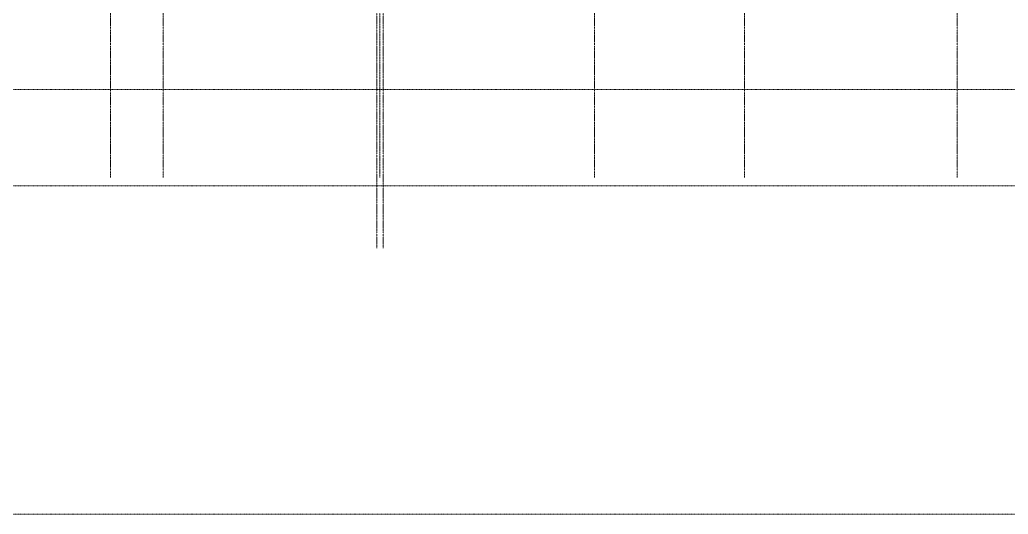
# Model space of a CAD drawing. Header units: millimetres. Extents: x -26249 to 60250, y -21218 to 23336.
# Drawn here: x 16386 to 19176, y -16365 to -14969 of the extents above; entities that cross this region are included whole.
import ezdxf

# ---------------------------------------------------------------- set-up
doc = ezdxf.new("R2010")
doc.units = ezdxf.units.MM
for name, pattern in [('Style de ligne -1', [0.41664, 0.20828, -0.20836]), ('Style de ligne -11', [0.347222, 0.20828, -0.138942]), ('Style de ligne -6', [1.04164, 0.625, -0.20828, 0.06943, -0.13893])]:
    doc.linetypes.add(name, pattern=pattern)
doc.layers.add('B Général', color=7, linetype='Continuous', lineweight=5)
doc.layers.add('C ANNOTATIONS-axes horizontaux', color=1, linetype='Style de ligne -1', lineweight=13, true_color=0xff0000)
doc.styles.add('Arial', font='arial.ttf')

# ---------------------------------------------------------------- blocks, each defined once
blk = doc.blocks.new('Groupe-64-1')
at = {"layer": 'B Général', "color": 1, "linetype": 'Style de ligne -11', "lineweight": 5}
blk.add_line((2145.7, -1173.9), (2145.7, 946.1), dxfattribs=at)
at = {"layer": 'B Général', "color": 1, "linetype": 'Style de ligne -11', "lineweight": 5, "flags": 128}
for points in [[(2185.7, 876.8), (2109.7, 1008.4), (2069.7, 968.4)], [(2105.7, 876.8), (2181.7, 1008.4), (2221.7, 968.4)]]:
    blk.add_lwpolyline(points, dxfattribs=at)
at = {"layer": 'B Général', "color": 1, "insert": (2119.8, 1083.6), "char_height": 30.34, "attachment_point": 1, "line_spacing_factor": 0.958078, "style": 'Arial'}
blk.add_mtext('JD', dxfattribs=at)

msp = doc.modelspace()

# ---------------------------------------------------------------- linework, layer by layer
at = {"layer": 'B Général', "color": 1, "linetype": 'Style de ligne -6', "lineweight": 13, "true_color": 0xff0000}
for p, q in [((16642.545, -15413.63), (16642.545, -12878.63)), ((16790.545, -15413.63), (16790.545, -12878.63)), ((18007.545, -15413.63), (18007.545, -12878.63)), ((18431.448, -15413.63), (18431.448, -12878.63)), ((19031.506, -15413.63), (19031.506, -12878.63))]:
    msp.add_line(p, q, dxfattribs=at)
at = {"layer": 'B Général', "color": 1, "linetype": 'Style de ligne -6', "lineweight": 13, "true_color": 0xff0000, "flags": 128}
for points in [[(17336.62, -12878.63), (17336.62, -12962.13), (17393.545, -13011.13), (17393.545, -15613.63)], [(17468.47, -12878.63), (17468.47, -12962.13), (17411.545, -13011.13), (17411.545, -15613.63)]]:
    msp.add_lwpolyline(points, dxfattribs=at)
at = {"layer": 'C ANNOTATIONS-axes horizontaux', "color": 5, "true_color": 0x0000ff}
for p, q in [((19961.873, -15165.63), (10551.873, -15165.63)), ((19961.873, -15437.63), (10551.873, -15437.63)), ((19961.873, -16364.528), (15501.873, -16364.528))]:
    msp.add_line(p, q, dxfattribs=at)

# ---------------------------------------------------------------- block references
at = {"layer": 'B Général', "color": 7}
msp.add_blockref('Groupe-64-1', (15256.873, -14239.7), dxfattribs=at)

doc.saveas('drawing.dxf')
